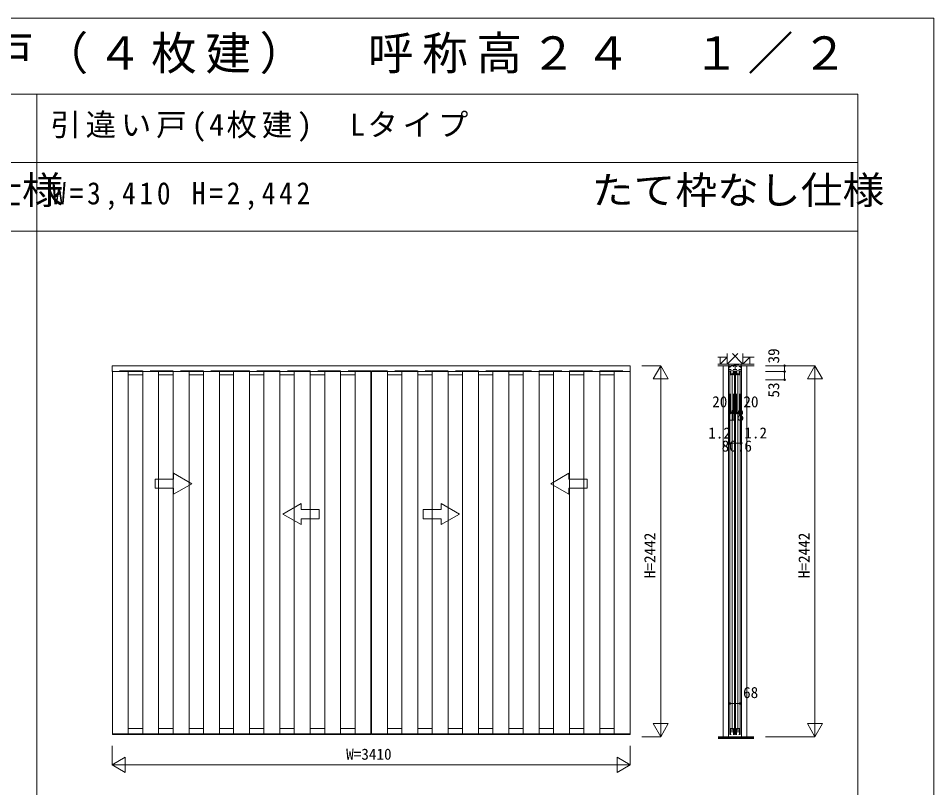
# Model space of a CAD drawing. Units: millimetres, scale not verified. Extents: x -21040 to 6475, y -14850 to 5150.
# Drawn here: x 452 to 6475, y 86 to 5150 of the extents above; entities that cross this region are included whole.
import ezdxf
from ezdxf.enums import TextEntityAlignment as Align

# ---------------------------------------------------------------- set-up
doc = ezdxf.new("R2010")
doc.units = ezdxf.units.MM
doc.header["$LTSCALE"] = 50
doc.linetypes.add('DASHED3', pattern=[4, 3, -1])
doc.layers.add('0-0_0', color=7, linetype='Continuous')
for name, color, linetype, lineweight in [('0-1_YKK_F1', 7, 'Continuous', 9), ('0-2_YKK_N1', 2, 'Continuous', 9), ('0-3_YKK_Z1', 7, 'Continuous', 9), ('0-4_YKK_A1', 4, 'Continuous', 9), ('0-6_YKK_C1', 4, 'Continuous', 9)]:
    doc.layers.add(name, color=color, linetype=linetype, lineweight=lineweight)
doc.styles.add('ＭＳ ゴシック', font='')
doc.styles.get('ＭＳ ゴシック').set_extended_font_data('MS Gothic')

msp = doc.modelspace()

# ---------------------------------------------------------------- linework, layer by layer
at = {"layer": '0-1_YKK_F1'}
for p, q in [((-21025, 5150), (6475, 5150)), ((6475, -14850), (6475, 5150)), ((-21025, 4650), (5975, 4650)), ((575, -14850), (575, 4650)), ((5975, -14850), (5975, 4650)), ((-21025, 4200), (5975, 4200)), ((-21025, 3750), (5975, 3750))]:
    msp.add_line(p, q, dxfattribs=at)
at = {"layer": '0-2_YKK_N1'}
for p, q in [((4554, 2863.5), (4679, 2863.5)), ((4679, 421.5), (4679, 2863.5)), ((5369, 2863.5), (5694, 2863.5)), ((5494, 2824.5), (5494, 2863.5)), ((4629, 2776.9), (4729, 2776.9)), ((5369, 2824.5), (5494, 2824.5)), ((5369, 2771.5), (5494, 2771.5)), ((5494, 2824.5), (5494, 2771.5)), ((5644, 2776.9), (5744, 2776.9)), ((5126.31, 2352.93), (5126.31, 2677.93)), ((5127.51, 2352.93), (5127.51, 2677.93)), ((5138.81, 2677.93), (5138.81, 2552.43)), ((5158.81, 2677.93), (5158.81, 2552.43)), ((5176.81, 2677.93), (5176.81, 2552.43)), ((5196.81, 2677.93), (5196.81, 2552.43)), ((5208.11, 2352.93), (5208.11, 2677.93)), ((5209.31, 2352.93), (5209.31, 2677.93)), ((5138.81, 2552.92), (5158.81, 2552.92)), ((5158.81, 2552.92), (5176.81, 2552.92)), ((5176.81, 2552.92), (5196.81, 2552.92)), ((5127.51, 2352.93), (5126.31, 2352.93)), ((5127.51, 2352.93), (5208.11, 2352.93)), ((5208.11, 2352.93), (5209.31, 2352.93)), ((5133.81, 515.5), (5133.81, 640.5)), ((5201.81, 515.5), (5201.81, 640.5)), ((5201.81, 515.5), (5201.81, 640.5)), ((4729, 508.1), (4629, 508.1)), ((5744, 508.1), (5644, 508.1)), ((4479, 361.5), (4479, 236.5)), ((4554, 421.5), (4679, 421.5)), ((1155.6, 286.5), (1155.6, 186.5)), ((4479, 236.5), (4392.4, 186.5))]:
    msp.add_line(p, q, dxfattribs=at)
for points in [[(4629, 2776.9), (4679, 2863.5), (4729, 2776.9)], [(5369, 421.5), (5694, 421.5), (5694, 2863.5)], [(5644, 2776.9), (5694, 2863.5), (5744, 2776.9)], [(5133.81, 515.5), (5133.81, 640.5), (5201.81, 640.5)], [(4729, 508.1), (4679, 421.5), (4629, 508.1)], [(5744, 508.1), (5694, 421.5), (5644, 508.1)], [(1069, 361.5), (1069, 236.5), (1155.6, 186.5)], [(1155.6, 286.5), (1069, 236.5), (4479, 236.5)], [(4479, 236.5), (4392.4, 286.5), (4392.4, 186.5)]]:
    msp.add_lwpolyline(points, dxfattribs=at)
for centre in [(5494, 2863.5), (5494, 2824.5), (5494, 2771.5), (5138.81, 2552.92), (5158.81, 2552.92), (5176.81, 2552.92), (5196.81, 2552.92), (5126.31, 2352.93), (5127.51, 2352.93), (5208.11, 2352.93), (5209.31, 2352.93), (5133.81, 640.5), (5201.81, 640.5)]:
    msp.add_circle(centre, 5, dxfattribs=at)
at = {"layer": '0-3_YKK_Z1'}
for p, q in [((5070.31, 2919), (5055.69, 2919)), ((5070.31, 2874), (5115.31, 2919)), ((5070.31, 2919), (5070.31, 2874)), ((5115.31, 2919), (5070.31, 2919)), ((5185.31, 2944), (5115.31, 2874)), ((5115.31, 2944), (5115.31, 2874)), ((5115.31, 2874), (5115.31, 2919)), ((5150.31, 2944), (5220.31, 2874)), ((5220.31, 2874), (5220.31, 2944)), ((5220.31, 2874), (5265.31, 2919)), ((5220.31, 2919), (5220.31, 2874)), ((5265.31, 2919), (5220.31, 2919)), ((5265.31, 2919), (5293.25, 2919)), ((5265.31, 2874), (5265.31, 2919)), ((5054.82, 2863.5), (5294, 2863.5)), ((5055.69, 2874), (5293.65, 2874)), ((5070.31, 2874), (5084.52, 2888.21)), ((5070.31, 2874), (5115.31, 2874)), ((5089.81, 2863.5), (5089.81, 421.5)), ((5115.31, 2874), (5220.31, 2874)), ((5125.31, 2863.5), (5125.31, 421.5)), ((5126.31, 2863.5), (5209.31, 2874)), ((5126.31, 2863.5), (5126.31, 2874)), ((5209.31, 2863.5), (5209.31, 2874)), ((5210.31, 2863.5), (5210.31, 421.5)), ((5220.31, 2874), (5234.73, 2888.42)), ((5220.31, 2874), (5265.31, 2874)), ((5245.81, 2863.5), (5245.81, 421.5)), ((5057.18, 421.5), (5292.26, 421.5)), ((5057.18, 419.5), (5292.26, 419.5)), ((5057.18, 417.5), (5292.26, 417.5)), ((5057.18, 415.5), (5292.26, 415.5)), ((5057.18, 413.5), (5292.26, 413.5)), ((5057.18, 411.5), (5292.26, 411.5)), ((5292.26, 409.5), (5057.18, 409.5))]:
    msp.add_line(p, q, dxfattribs=at)
at = {"layer": '0-4_YKK_A1'}
for p, q in [((1069, 2863.5), (2774.5, 2863.5)), ((1069, 2824.5), (1069, 2863.5)), ((4479, 2863.5), (2773.5, 2863.5)), ((4479, 2824.5), (4479, 2863.5)), ((2774.5, 2824.5), (1069, 2824.5)), ((1071, 2824.5), (1071, 440.5)), ((1176, 440.5), (1176, 2824.5)), ((1176, 2804.5), (1270.63, 2804.5)), ((1270.63, 2824.5), (1270.63, 440.5)), ((1375.63, 440.5), (1375.63, 2824.5)), ((1375.63, 2804.5), (1470.25, 2804.5)), ((1470.25, 2824.5), (1470.25, 440.5)), ((1575.25, 440.5), (1575.25, 2824.5)), ((1575.25, 2804.5), (1669.88, 2804.5)), ((1669.88, 2824.5), (1669.88, 440.5)), ((1774.88, 440.5), (1774.88, 2824.5)), ((1774.88, 2804.5), (1869, 2804.5)), ((1869, 2824.5), (1869, 440.5)), ((1974, 440.5), (1974, 2824.5)), ((1974, 2804.5), (2068.63, 2804.5)), ((2068.63, 2824.5), (2068.63, 440.5)), ((2173.63, 440.5), (2173.63, 2824.5)), ((2173.63, 2804.5), (2268.25, 2804.5)), ((2268.25, 2824.5), (2268.25, 440.5)), ((2373.25, 440.5), (2373.25, 2824.5)), ((2373.25, 2804.5), (2467.88, 2804.5)), ((2467.88, 2824.5), (2467.88, 440.5)), ((2572.88, 440.5), (2572.88, 2824.5)), ((2572.88, 2804.5), (2667.5, 2804.5)), ((2667.5, 2824.5), (2667.5, 440.5)), ((2772.5, 440.5), (2772.5, 2824.5)), ((2773.5, 2824.5), (4479, 2824.5)), ((2775.5, 2824.5), (2775.5, 440.5)), ((2880.5, 440.5), (2880.5, 2824.5)), ((2880.5, 2804.5), (2975.13, 2804.5)), ((2975.13, 2824.5), (2975.13, 440.5)), ((3080.13, 440.5), (3080.13, 2824.5)), ((3080.13, 2804.5), (3174.75, 2804.5)), ((3174.75, 2824.5), (3174.75, 440.5)), ((3279.75, 440.5), (3279.75, 2824.5)), ((3279.75, 2804.5), (3374.38, 2804.5)), ((3374.38, 2824.5), (3374.38, 440.5)), ((3479.38, 440.5), (3479.38, 2824.5)), ((3479.38, 2804.5), (3574, 2804.5)), ((3574, 2824.5), (3574, 440.5)), ((3679, 440.5), (3679, 2824.5)), ((3773.13, 2804.5), (3679, 2804.5)), ((3773.13, 440.5), (3773.13, 2824.5)), ((3878.13, 2824.5), (3878.13, 440.5)), ((3972.75, 2804.5), (3878.13, 2804.5)), ((3972.75, 440.5), (3972.75, 2824.5)), ((4077.75, 2824.5), (4077.75, 440.5)), ((4172.37, 2804.5), (4077.75, 2804.5)), ((4172.37, 440.5), (4172.37, 2824.5)), ((4277.37, 2824.5), (4277.37, 440.5)), ((4372, 2804.5), (4277.37, 2804.5)), ((4372, 440.5), (4372, 2824.5)), ((4477, 2824.5), (4477, 440.5)), ((1473, 2116.86), (1473, 2156.15)), ((1593, 2086.86), (1473, 2156.15)), ((3955, 2086.86), (4075, 2156.15)), ((4075, 2116.86), (4075, 2156.15)), ((1353, 2056.86), (1473, 2056.86)), ((1593, 2086.86), (1473, 2017.58)), ((1473, 2017.58), (1473, 2056.86)), ((3955, 2086.86), (4075, 2017.58)), ((4195, 2056.86), (4075, 2056.86)), ((4075, 2017.58), (4075, 2056.86)), ((2192.75, 1886.86), (2312.75, 1956.15)), ((2312.75, 1916.86), (2312.75, 1956.15)), ((3235.25, 1916.86), (3235.25, 1956.15)), ((3355.25, 1886.86), (3235.25, 1956.15)), ((2192.75, 1886.86), (2312.75, 1817.58)), ((3355.25, 1886.86), (3235.25, 1817.58)), ((2432.75, 1856.86), (2312.75, 1856.86)), ((2312.75, 1817.58), (2312.75, 1856.86)), ((3115.25, 1856.86), (3235.25, 1856.86)), ((3235.25, 1817.58), (3235.25, 1856.86)), ((1070.8, 437), (1070.81, 436.91)), ((1070.81, 436.91), (1070.83, 436.83)), ((1070.83, 436.83), (1070.87, 436.75)), ((1070.87, 436.75), (1070.92, 436.68)), ((1070.92, 436.68), (1070.98, 436.62)), ((1070.98, 436.62), (1071.05, 436.57)), ((1071, 440.5), (1869, 440.5)), ((1071.05, 436.57), (1071.13, 436.53)), ((1071.13, 436.53), (1071.21, 436.51)), ((1071.21, 436.51), (1071.3, 436.5)), ((1072.3, 436.5), (1071.3, 436.5)), ((1072.3, 440.5), (1076.7, 440.5)), ((1076.7, 440.5), (1076.7, 437)), ((1076.7, 436.5), (1076.7, 440.5)), ((1076.7, 436.5), (1869, 436.5)), ((1176, 476.5), (1270.63, 476.5)), ((1375.63, 476.5), (1470.25, 476.5)), ((1575.25, 476.5), (1669.88, 476.5)), ((1774.88, 476.5), (1869, 476.5)), ((1868.8, 437), (1868.81, 436.91)), ((1868.81, 436.91), (1868.83, 436.83)), ((1868.83, 436.83), (1868.87, 436.75)), ((1868.87, 436.75), (1868.92, 436.68)), ((1868.92, 436.68), (1868.98, 436.62)), ((1868.98, 436.62), (1869.05, 436.57)), ((1869, 440.5), (2772.5, 440.5)), ((1869.05, 436.57), (1869.13, 436.53)), ((1869.13, 436.53), (1869.21, 436.51)), ((1869.21, 436.51), (1869.3, 436.5)), ((1870.3, 436.5), (1869.3, 436.5)), ((1870.3, 440.5), (1874.7, 440.5)), ((1874.7, 440.5), (1874.7, 437)), ((1874.7, 436.5), (1874.7, 440.5)), ((1874.7, 436.5), (2766.8, 436.5)), ((1974, 476.5), (2068.63, 476.5)), ((2173.63, 476.5), (2268.25, 476.5)), ((2373.25, 476.5), (2467.88, 476.5)), ((2572.88, 476.5), (2667.5, 476.5)), ((2766.8, 440.5), (2766.8, 437)), ((2771.2, 440.5), (2766.8, 440.5)), ((2766.8, 436.5), (2766.8, 440.5)), ((2771.2, 436.5), (2772.2, 436.5)), ((2772.2, 436.5), (2772.29, 436.51)), ((2772.29, 436.51), (2772.37, 436.53)), ((2772.37, 436.53), (2772.45, 436.57)), ((2772.45, 436.57), (2772.52, 436.62)), ((2772.52, 436.62), (2772.58, 436.68)), ((2772.58, 436.68), (2772.63, 436.75)), ((2772.63, 436.75), (2772.67, 436.83)), ((2772.67, 436.83), (2772.69, 436.91)), ((2772.69, 436.91), (2772.7, 437)), ((2775.3, 437), (2775.31, 436.91)), ((2775.31, 436.91), (2775.33, 436.83)), ((2775.33, 436.83), (2775.37, 436.75)), ((2775.37, 436.75), (2775.42, 436.68)), ((2775.42, 436.68), (2775.48, 436.62)), ((2775.48, 436.62), (2775.55, 436.57)), ((2775.5, 440.5), (3679, 440.5)), ((2775.55, 436.57), (2775.63, 436.53)), ((2775.63, 436.53), (2775.71, 436.51)), ((2775.71, 436.51), (2775.8, 436.5)), ((2776.8, 436.5), (2775.8, 436.5)), ((2776.8, 440.5), (2781.2, 440.5)), ((2781.2, 440.5), (2781.2, 437)), ((2781.2, 436.5), (2781.2, 440.5)), ((2781.2, 436.5), (3673.3, 436.5)), ((2880.5, 476.5), (2975.13, 476.5)), ((3080.13, 476.5), (3174.75, 476.5)), ((3279.75, 476.5), (3374.38, 476.5)), ((3479.38, 476.5), (3574, 476.5)), ((3673.3, 440.5), (3673.3, 437)), ((3677.7, 440.5), (3673.3, 440.5)), ((3673.3, 436.5), (3673.3, 440.5)), ((3677.7, 436.5), (3678.7, 436.5)), ((3678.7, 436.5), (3678.79, 436.51)), ((3678.79, 436.51), (3678.87, 436.53)), ((3678.87, 436.53), (3678.95, 436.57)), ((3678.95, 436.57), (3679.02, 436.62)), ((3773.13, 476.5), (3679, 476.5)), ((4477, 440.5), (3679, 440.5)), ((4471.3, 436.5), (3679, 436.5)), ((3679.02, 436.62), (3679.08, 436.68)), ((3679.08, 436.68), (3679.13, 436.75)), ((3679.13, 436.75), (3679.17, 436.83)), ((3679.17, 436.83), (3679.19, 436.91)), ((3679.19, 436.91), (3679.2, 437)), ((3972.75, 476.5), (3878.13, 476.5)), ((4172.37, 476.5), (4077.75, 476.5)), ((4372, 476.5), (4277.37, 476.5)), ((4471.3, 440.5), (4471.3, 437)), ((4475.7, 440.5), (4471.3, 440.5)), ((4471.3, 436.5), (4471.3, 440.5)), ((4475.7, 436.5), (4476.7, 436.5)), ((4476.79, 436.51), (4476.7, 436.5)), ((4476.87, 436.53), (4476.79, 436.51)), ((4476.95, 436.57), (4476.87, 436.53)), ((4477.02, 436.62), (4476.95, 436.57)), ((4477.08, 436.68), (4477.02, 436.62)), ((4477.13, 436.75), (4477.08, 436.68)), ((4477.17, 436.83), (4477.13, 436.75)), ((4477.19, 436.91), (4477.17, 436.83)), ((4477.2, 437), (4477.19, 436.91))]:
    msp.add_line(p, q, dxfattribs=at)
at = {"layer": '0-4_YKK_A1', "linetype": 'DASHED3'}
for p, q in [((1869, 2829.5), (1071, 2829.5)), ((1071, 2829.5), (1071, 2824.5)), ((1176, 2824.5), (1176, 2829.5)), ((1270.63, 2829.5), (1270.63, 2824.5)), ((1375.63, 2824.5), (1375.63, 2829.5)), ((1470.25, 2829.5), (1470.25, 2824.5)), ((1575.25, 2824.5), (1575.25, 2829.5)), ((1669.88, 2829.5), (1669.88, 2824.5)), ((1774.88, 2824.5), (1774.88, 2829.5)), ((2772.5, 2829.5), (1869, 2829.5)), ((1869, 2829.5), (1869, 2824.5)), ((1974, 2824.5), (1974, 2829.5)), ((2068.63, 2829.5), (2068.63, 2824.5)), ((2173.63, 2824.5), (2173.63, 2829.5)), ((2268.25, 2829.5), (2268.25, 2824.5)), ((2373.25, 2824.5), (2373.25, 2829.5)), ((2467.88, 2829.5), (2467.88, 2824.5)), ((2572.88, 2824.5), (2572.88, 2829.5)), ((2667.5, 2829.5), (2667.5, 2824.5)), ((2772.5, 2824.5), (2772.5, 2829.5)), ((3679, 2829.5), (2775.5, 2829.5)), ((2775.5, 2829.5), (2775.5, 2824.5)), ((2880.5, 2824.5), (2880.5, 2829.5)), ((2975.13, 2829.5), (2975.13, 2824.5)), ((3080.13, 2824.5), (3080.13, 2829.5)), ((3174.75, 2829.5), (3174.75, 2824.5)), ((3279.75, 2824.5), (3279.75, 2829.5)), ((3374.38, 2829.5), (3374.38, 2824.5)), ((3479.38, 2824.5), (3479.38, 2829.5)), ((3574, 2829.5), (3574, 2824.5)), ((3679, 2829.5), (4477, 2829.5)), ((3679, 2824.5), (3679, 2829.5)), ((3773.13, 2824.5), (3773.13, 2829.5)), ((3878.13, 2829.5), (3878.13, 2824.5)), ((3972.75, 2824.5), (3972.75, 2829.5)), ((4077.75, 2829.5), (4077.75, 2824.5)), ((4172.37, 2824.5), (4172.37, 2829.5)), ((4277.37, 2829.5), (4277.37, 2824.5)), ((4372, 2824.5), (4372, 2829.5)), ((4477, 2829.5), (4477, 2824.5))]:
    msp.add_line(p, q, dxfattribs=at)
at = {"layer": '0-4_YKK_A1'}
for points in [[(1473, 2116.86), (1353, 2116.86), (1353, 2056.86)], [(4075, 2116.86), (4195, 2116.86), (4195, 2056.86)], [(2312.75, 1916.86), (2432.75, 1916.86), (2432.75, 1856.86)], [(3235.25, 1916.86), (3115.25, 1916.86), (3115.25, 1856.86)], [(1070.8, 437), (1070.8, 440.5), (1072.3, 440.5)], [(1076.7, 437), (1076.7, 436.5), (1072.3, 436.5)], [(1868.8, 437), (1868.8, 440.5), (1870.3, 440.5)], [(1874.7, 437), (1874.7, 436.5), (1870.3, 436.5)], [(2766.8, 437), (2766.8, 436.5), (2771.2, 436.5)], [(2772.7, 437), (2772.7, 440.5), (2771.2, 440.5)], [(2775.3, 437), (2775.3, 440.5), (2776.8, 440.5)], [(2781.2, 437), (2781.2, 436.5), (2776.8, 436.5)], [(3673.3, 437), (3673.3, 436.5), (3677.7, 436.5)], [(3679.2, 437), (3679.2, 440.5), (3677.7, 440.5)], [(4471.3, 437), (4471.3, 436.5), (4475.7, 436.5)], [(4477.2, 437), (4477.2, 440.5), (4475.7, 440.5)]]:
    msp.add_lwpolyline(points, dxfattribs=at)
at = {"layer": '0-6_YKK_C1'}
for p, q in [((5126.31, 2863.5), (5126.31, 2824.5)), ((5209.31, 2863.5), (5126.31, 2863.5)), ((5127.81, 2853), (5135.01, 2853)), ((5127.81, 2839.7), (5127.81, 2853)), ((5142.61, 2839.7), (5127.81, 2839.7)), ((5128.31, 2862.2), (5128.31, 2853)), ((5135.01, 2853), (5135.01, 2863.5)), ((5139.41, 2858.2), (5139.41, 2863.5)), ((5141.41, 2858.2), (5139.41, 2858.2)), ((5155.01, 2839.7), (5180.61, 2839.7)), ((5156.21, 2858.2), (5158.21, 2858.2)), ((5158.21, 2858.2), (5158.21, 2863.5)), ((5167.81, 2839.7), (5167.81, 2863.5)), ((5177.41, 2858.2), (5177.41, 2863.5)), ((5179.41, 2858.2), (5177.41, 2858.2)), ((5207.81, 2839.7), (5193.01, 2839.7)), ((5194.21, 2858.2), (5196.21, 2858.2)), ((5196.21, 2858.2), (5196.21, 2863.5)), ((5200.61, 2863.5), (5200.61, 2853)), ((5200.61, 2853), (5207.81, 2853)), ((5207.31, 2862.2), (5207.31, 2853)), ((5207.81, 2853), (5207.81, 2839.7)), ((5209.31, 2824.5), (5209.31, 2863.5)), ((5133.81, 440.6), (5133.81, 2829.5)), ((5138.81, 2815.5), (5158.81, 2815.5)), ((5148.81, 2811), (5148.81, 467)), ((5163.81, 2829.5), (5163.81, 440.6)), ((5171.81, 440.6), (5171.81, 2829.5)), ((5176.81, 2815.5), (5196.81, 2815.5)), ((5186.81, 2811), (5186.81, 467)), ((5201.81, 2829.5), (5201.81, 440.6)), ((5138.81, 476.5), (5138.81, 440.5)), ((5138.81, 465.5), (5158.81, 465.5)), ((5138.81, 453.5), (5158.81, 453.5)), ((5158.81, 440.5), (5158.81, 476.5)), ((5176.81, 476.5), (5176.81, 440.5)), ((5176.81, 465.5), (5196.81, 465.5)), ((5176.81, 453.5), (5196.81, 453.5)), ((5196.81, 440.5), (5196.81, 476.5))]:
    msp.add_line(p, q, dxfattribs=at)
for points in [[(5144.31, 2806), (5142.81, 2806), (5142.81, 2804.5), (5138.81, 2804.5), (5138.81, 2829.5), (5158.81, 2829.5), (5158.81, 2804.5), (5154.81, 2804.5), (5154.81, 2806), (5153.31, 2806)], [(5182.31, 2806), (5180.81, 2806), (5180.81, 2804.5), (5176.81, 2804.5), (5176.81, 2829.5), (5196.81, 2829.5), (5196.81, 2804.5), (5192.81, 2804.5), (5192.81, 2806), (5191.31, 2806)], [(5138.81, 440.5), (5133.61, 440.5), (5133.61, 436.5), (5142.31, 436.5)], [(5144.31, 475), (5142.81, 475), (5142.81, 476.5), (5138.81, 476.5)], [(5158.81, 476.5), (5154.81, 476.5), (5154.81, 475), (5153.31, 475)], [(5155.31, 436.5), (5164.01, 436.5), (5164.01, 440.5), (5158.81, 440.5)], [(5176.81, 440.5), (5171.61, 440.5), (5171.61, 436.5), (5180.31, 436.5)], [(5182.31, 475), (5180.81, 475), (5180.81, 476.5), (5176.81, 476.5)], [(5196.81, 476.5), (5192.81, 476.5), (5192.81, 475), (5191.31, 475)], [(5193.31, 436.5), (5202.01, 436.5), (5202.01, 440.5), (5196.81, 440.5)]]:
    msp.add_lwpolyline(points, dxfattribs=at)

# ---------------------------------------------------------------- texts
at = {"layer": '0-0_0', "color": 3, "style": 'ＭＳ ゴシック', "width": 1.1}
for p in [(-1174.95, 3872.59), (4225.05, 3872.59)]:
    msp.add_text('たて枠なし仕様', height=183.3, dxfattribs=at).set_placement(p, align=Align.BOTTOM_LEFT)
at = {"layer": '0-0_0', "color": 3, "insert": (-20441.67, 4775), "char_height": 219.9, "attachment_point": 7, "style": 'ＭＳ ゴシック'}
msp.add_mtext('\\T1.19;ＡＹＨＳＰ＿Ｈ２８\\~\\~アルミインテリア建材\\~\\~［スクリーンパーティション］\\~\\~間仕切\\~\\~上吊り\\~\\~スライディングタイプ\\~\\~引違い戸（４枚建）\\~\\~呼称高２４\u3000１／２', dxfattribs=at)
at = {"layer": '0-0_0', "char_height": 146.6, "attachment_point": 7, "style": 'ＭＳ ゴシック'}
for s, insert in [('\\T1.16;引違い戸(4枚建)\\~\\~Lタイプ', (663.33, 4337.5)), ('\\T1.28;\\W0.9;W=3,410\\~H=2,442', (675, 3887.5))]:
    msp.add_mtext(s, dxfattribs=dict(at, insert=insert))
at = {"layer": '0-2_YKK_N1', "color": 4, "style": 'ＭＳ ゴシック'}
for s, p in [('39', (5480.49, 2878.22)), ('53', (5480.49, 2653.74)), ('H=2442', (4665.49, 1465.62)), ('H=2442', (5680.49, 1465.62))]:
    msp.add_text(s, height=73.31, rotation=90, dxfattribs=at).set_placement(p, align=Align.BOTTOM_LEFT)
for s, p in [('20', (5017.64, 2567.89)), ('20', (5222.63, 2567.89)), ('18', (5128.62, 2479.05)), ('1.2', (4991.37, 2362.3)), ('1.2', (5228.9, 2362.69)), ('80.6', (5079.84, 2276.69)), ('68', (5220.82, 654.23)), ('W=3410', (2609.12, 248.5))]:
    msp.add_text(s, height=73.31, dxfattribs=at).set_placement(p, align=Align.BOTTOM_LEFT)

doc.saveas('drawing.dxf')
